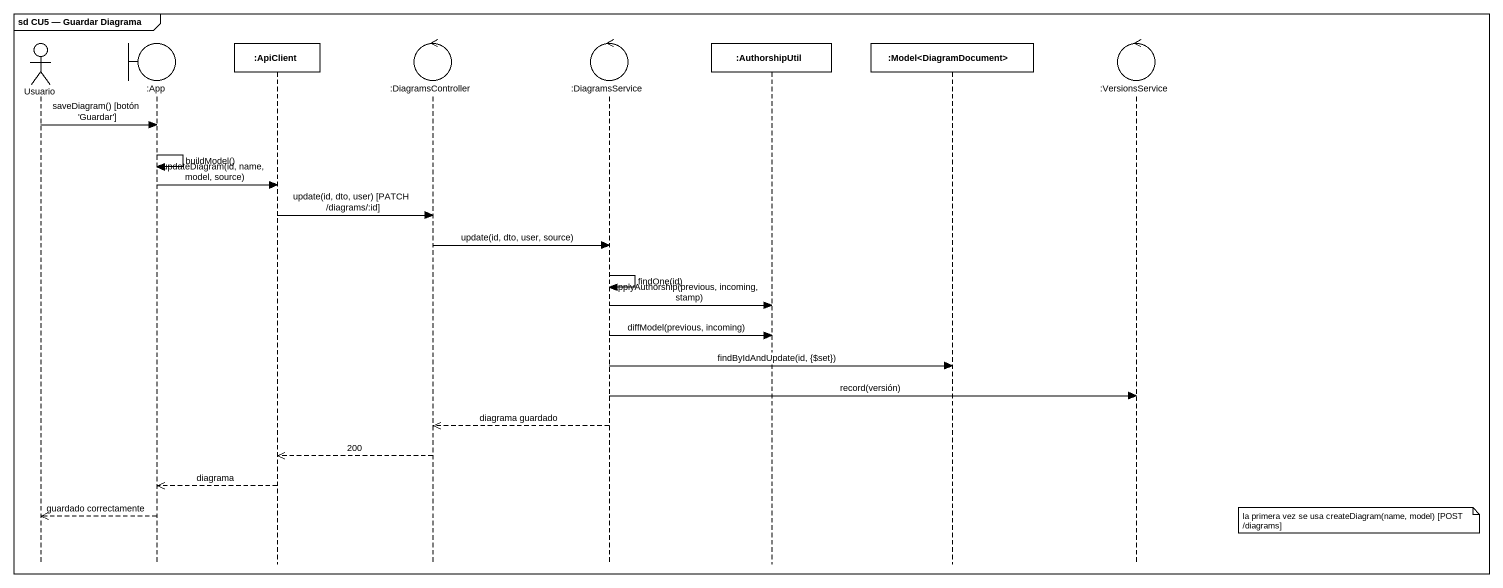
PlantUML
@startuml
mainframe sd CU5 — Guardar Diagrama
hide footbox
actor Usuario
boundary ":App" as App
participant ":ApiClient" as ApiClient
control ":DiagramsController" as DiagramsController
control ":DiagramsService" as DiagramsService
participant ":AuthorshipUtil" as AuthorshipUtil
participant ":Model<DiagramDocument>" as Model_DiagramDocument
control ":VersionsService" as VersionsService

Usuario -> App : saveDiagram() [botón 'Guardar']
App -> App : buildModel()
App -> ApiClient : updateDiagram(id, name, model, source)
ApiClient -> DiagramsController : update(id, dto, user) [PATCH /diagrams/:id]
DiagramsController -> DiagramsService : update(id, dto, user, source)
DiagramsService -> DiagramsService : findOne(id)
DiagramsService -> AuthorshipUtil : applyAuthorship(previous, incoming, stamp)
DiagramsService -> AuthorshipUtil : diffModel(previous, incoming)
DiagramsService -> Model_DiagramDocument : findByIdAndUpdate(id, {~$set})
DiagramsService -> VersionsService : record(versión)
DiagramsService -->> DiagramsController : diagrama guardado
DiagramsController -->> ApiClient : 200
ApiClient -->> App : diagrama
App -->> Usuario : guardado correctamente
note right of VersionsService : la primera vez se usa createDiagram(name, model) [POST /diagrams]
@enduml
